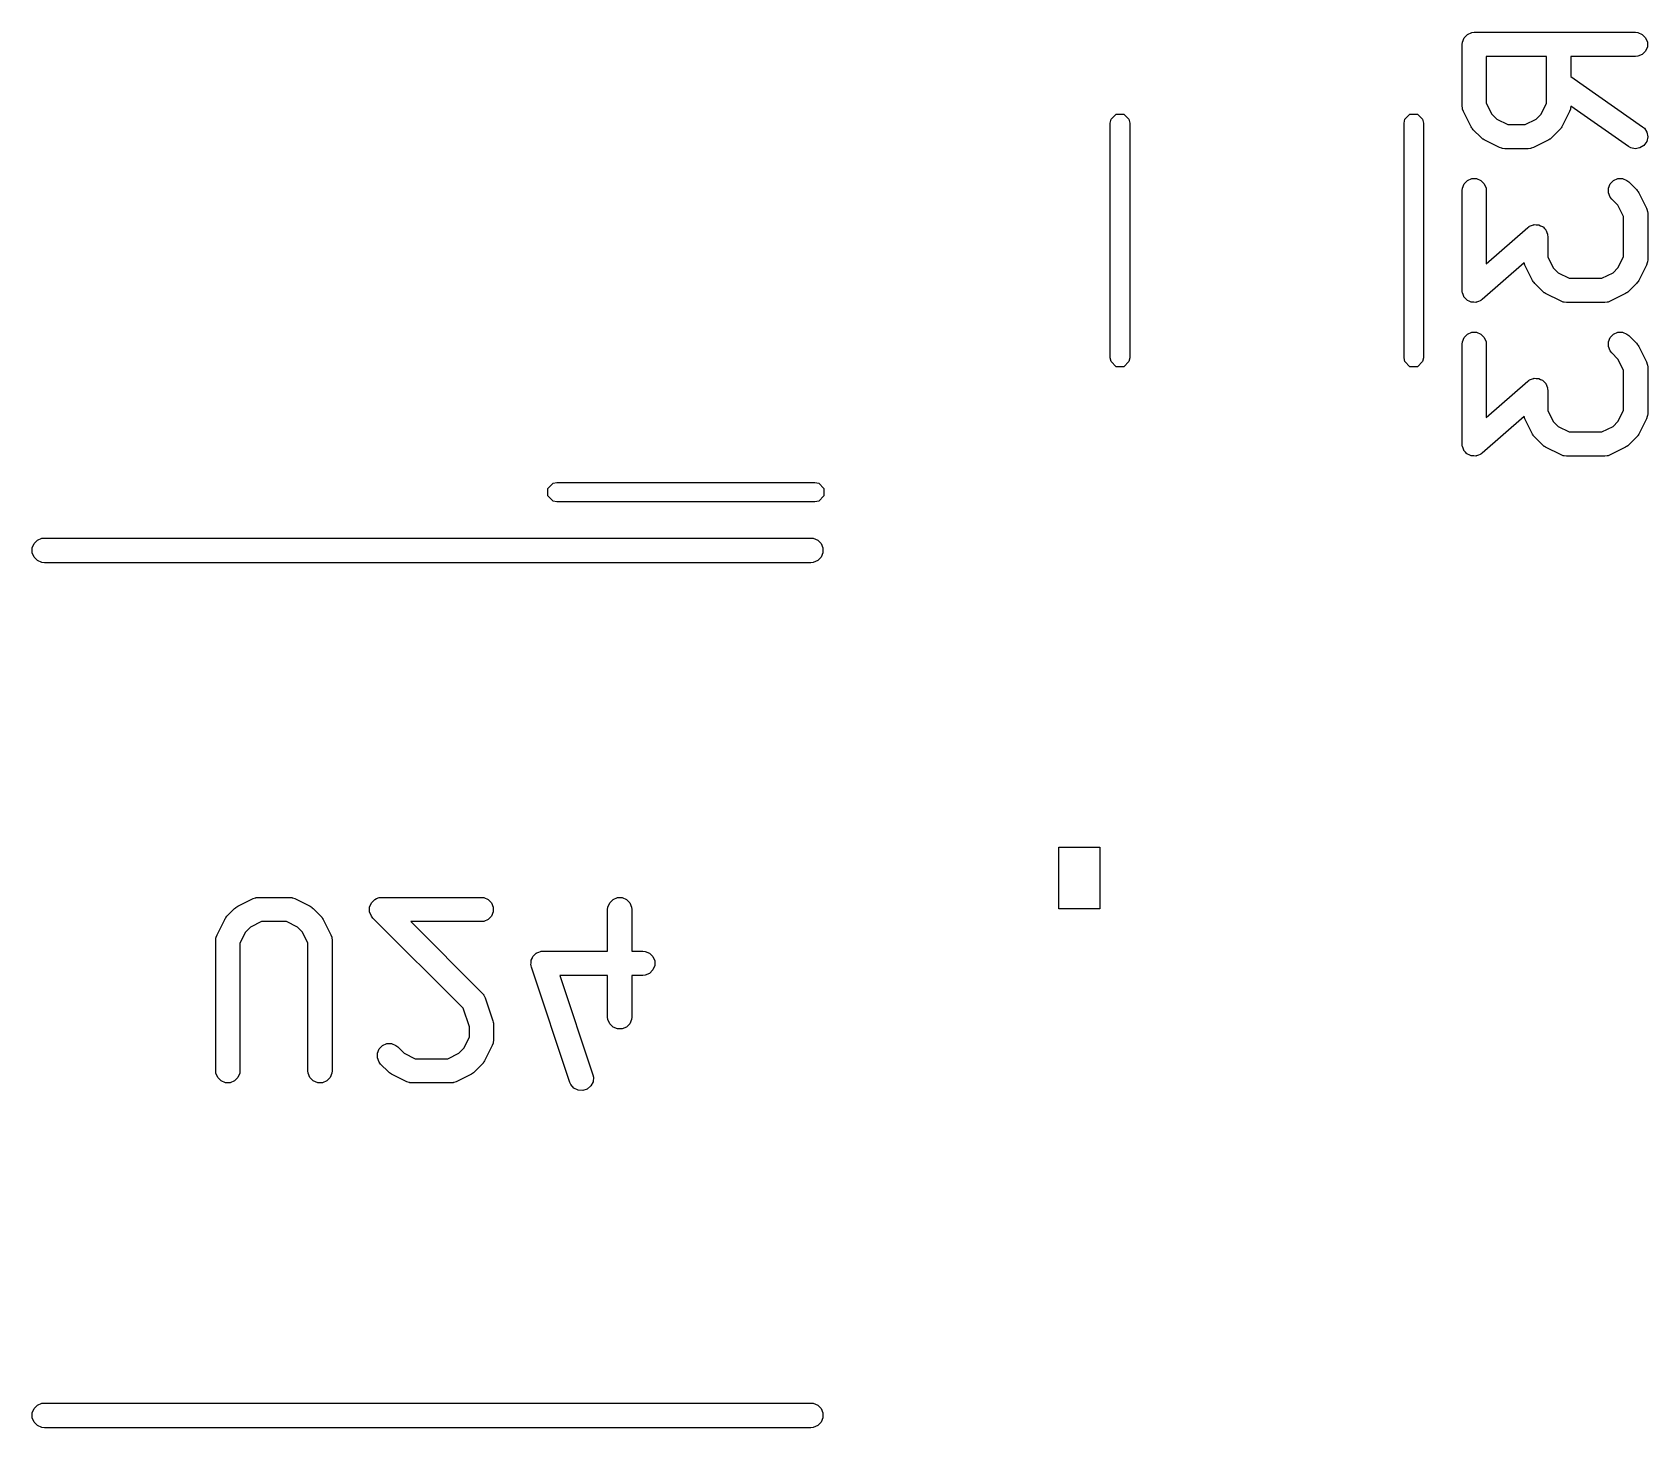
# Model space of a CAD drawing. Extents: x 3.99 to 8.09, y -5.39 to -1.7.
# Drawn here: x 6.0532 to 6.4472, y -4.8644 to -4.524 of the extents above; entities that cross this region are included whole.
import ezdxf

# ---------------------------------------------------------------- set-up
doc = ezdxf.new("R2010")
doc.units = 0
doc.header["$MEASUREMENT"] = 0
doc.layers.add('BLACK', color=7, linetype='CONTINUOUS')

msp = doc.modelspace()

# ---------------------------------------------------------------- linework, layer by layer
at = {"layer": 'BLACK', "linetype": 'CONTINUOUS'}
for p, q in [((6.40196, -4.527), (6.40202, -4.52642)), ((6.40196, -4.54199), (6.40196, -4.527)), ((6.40202, -4.52642), (6.40246, -4.52536)), ((6.40246, -4.52536), (6.40327, -4.52454)), ((6.40327, -4.52454), (6.40434, -4.5241)), ((6.40434, -4.5241), (6.40491, -4.52404)), ((6.40491, -4.52404), (6.44428, -4.52404)), ((6.44428, -4.52404), (6.44486, -4.5241)), ((6.44486, -4.5241), (6.44592, -4.52454)), ((6.44592, -4.52454), (6.44674, -4.52536)), ((6.44674, -4.52536), (6.44718, -4.52642)), ((6.44718, -4.52757), (6.44674, -4.52864)), ((6.44718, -4.52642), (6.44718, -4.52757)), ((6.42258, -4.52995), (6.40787, -4.52995)), ((6.40787, -4.52995), (6.40787, -4.5413)), ((6.42258, -4.5413), (6.42258, -4.52995)), ((6.44428, -4.52995), (6.42849, -4.52995)), ((6.42849, -4.52995), (6.42849, -4.53483)), ((6.44486, -4.52989), (6.44428, -4.52995)), ((6.44592, -4.52945), (6.44486, -4.52989)), ((6.44674, -4.52864), (6.44592, -4.52945)), ((6.42849, -4.53483), (6.44598, -4.54707)), ((6.40202, -4.54257), (6.40196, -4.54199)), ((6.40206, -4.54267), (6.40202, -4.54257)), ((6.40207, -4.54277), (6.40206, -4.54267)), ((6.40227, -4.54332), (6.40207, -4.54277)), ((6.40415, -4.54706), (6.40227, -4.54332)), ((6.40787, -4.5413), (6.40922, -4.544)), ((6.42124, -4.544), (6.42258, -4.5413)), ((6.42818, -4.54332), (6.4263, -4.54706)), ((6.42838, -4.54277), (6.42818, -4.54332)), ((6.42839, -4.54267), (6.42838, -4.54277)), ((6.42843, -4.54257), (6.42839, -4.54267)), ((6.42848, -4.54204), (6.42843, -4.54257)), ((6.44259, -4.55191), (6.42848, -4.54204)), ((6.31614, -4.54618), (6.31632, -4.54527)), ((6.31614, -4.60343), (6.31614, -4.54618)), ((6.31632, -4.54527), (6.3176, -4.544)), ((6.3176, -4.544), (6.31941, -4.544)), ((6.31941, -4.544), (6.32069, -4.54527)), ((6.32069, -4.54527), (6.32087, -4.54618)), ((6.32087, -4.54618), (6.32087, -4.60343)), ((6.3878, -4.54618), (6.38798, -4.54527)), ((6.3878, -4.60343), (6.3878, -4.54618)), ((6.38798, -4.54527), (6.38925, -4.544)), ((6.38925, -4.544), (6.39106, -4.544)), ((6.39106, -4.544), (6.39234, -4.54527)), ((6.39234, -4.54527), (6.39252, -4.54618)), ((6.39252, -4.54618), (6.39252, -4.60343)), ((6.4043, -4.54731), (6.40415, -4.54706)), ((6.40433, -4.54738), (6.4043, -4.54731)), ((6.4044, -4.54747), (6.40433, -4.54738)), ((6.40446, -4.54755), (6.4044, -4.54747)), ((6.40452, -4.54761), (6.40446, -4.54755)), ((6.40922, -4.544), (6.41041, -4.54519)), ((6.41041, -4.54519), (6.41311, -4.54654)), ((6.41311, -4.54654), (6.41734, -4.54654)), ((6.41734, -4.54654), (6.42004, -4.54519)), ((6.42004, -4.54519), (6.42124, -4.544)), ((6.42599, -4.54755), (6.42594, -4.54761)), ((6.42605, -4.54747), (6.42599, -4.54755)), ((6.42612, -4.54738), (6.42605, -4.54747)), ((6.42615, -4.54731), (6.42612, -4.54738)), ((6.4263, -4.54706), (6.42615, -4.54731)), ((6.44598, -4.54707), (6.44642, -4.54745)), ((6.44642, -4.54745), (6.44704, -4.54842)), ((6.4047, -4.54783), (6.40452, -4.54761)), ((6.40658, -4.54971), (6.4047, -4.54783)), ((6.4068, -4.54989), (6.40658, -4.54971)), ((6.40685, -4.54995), (6.4068, -4.54989)), ((6.40694, -4.55001), (6.40685, -4.54995)), ((6.40702, -4.55007), (6.40694, -4.55001)), ((6.4071, -4.5501), (6.40702, -4.55007)), ((6.40734, -4.55026), (6.4071, -4.5501)), ((6.41109, -4.55213), (6.40734, -4.55026)), ((6.42311, -4.55026), (6.41936, -4.55213)), ((6.42336, -4.5501), (6.42311, -4.55026)), ((6.42343, -4.55007), (6.42336, -4.5501)), ((6.42351, -4.55001), (6.42343, -4.55007)), ((6.4236, -4.54995), (6.42351, -4.55001)), ((6.42365, -4.54989), (6.4236, -4.54995)), ((6.42387, -4.54971), (6.42365, -4.54989)), ((6.42575, -4.54783), (6.42387, -4.54971)), ((6.42594, -4.54761), (6.42575, -4.54783)), ((6.44699, -4.55068), (6.44633, -4.55163)), ((6.44724, -4.54956), (6.44699, -4.55068)), ((6.44704, -4.54842), (6.44724, -4.54956)), ((6.41163, -4.55234), (6.41109, -4.55213)), ((6.41174, -4.55235), (6.41163, -4.55234)), ((6.41184, -4.55239), (6.41174, -4.55235)), ((6.41241, -4.55245), (6.41184, -4.55239)), ((6.41804, -4.55245), (6.41241, -4.55245)), ((6.41861, -4.55239), (6.41804, -4.55245)), ((6.41871, -4.55235), (6.41861, -4.55239)), ((6.41882, -4.55234), (6.41871, -4.55235)), ((6.41936, -4.55213), (6.41882, -4.55234)), ((6.4431, -4.5522), (6.44259, -4.55191)), ((6.44422, -4.55245), (6.4431, -4.5522)), ((6.44535, -4.55225), (6.44422, -4.55245)), ((6.44633, -4.55163), (6.44535, -4.55225)), ((6.40196, -4.56262), (6.40202, -4.56204)), ((6.40196, -4.58699), (6.40196, -4.56262)), ((6.40202, -4.56204), (6.40246, -4.56098)), ((6.40246, -4.56098), (6.40327, -4.56016)), ((6.40327, -4.56016), (6.40434, -4.55972)), ((6.40434, -4.55972), (6.40549, -4.55972)), ((6.40549, -4.55972), (6.40655, -4.56016)), ((6.40655, -4.56016), (6.40737, -4.56098)), ((6.40737, -4.56098), (6.40781, -4.56204)), ((6.40781, -4.56204), (6.40787, -4.56262)), ((6.40787, -4.56262), (6.40787, -4.58048)), ((6.43764, -4.56204), (6.43808, -4.56098)), ((6.43764, -4.56319), (6.43764, -4.56204)), ((6.43808, -4.56426), (6.43764, -4.56319)), ((6.43808, -4.56098), (6.43889, -4.56016)), ((6.43889, -4.56016), (6.43996, -4.55972)), ((6.43996, -4.55972), (6.44111, -4.55972)), ((6.44111, -4.55972), (6.44218, -4.56016)), ((6.44218, -4.56016), (6.44262, -4.56053)), ((6.44262, -4.56053), (6.4445, -4.5624)), ((6.4445, -4.5624), (6.44468, -4.56263)), ((6.44468, -4.56263), (6.44474, -4.56268)), ((6.44474, -4.56268), (6.4448, -4.56277)), ((6.4448, -4.56277), (6.44486, -4.56285)), ((6.44486, -4.56285), (6.44489, -4.56292)), ((6.44489, -4.56292), (6.44505, -4.56317)), ((6.44505, -4.56317), (6.44693, -4.56692)), ((6.43845, -4.56471), (6.43808, -4.56426)), ((6.43998, -4.56624), (6.43845, -4.56471)), ((6.44133, -4.56894), (6.43998, -4.56624)), ((6.44693, -4.56692), (6.44713, -4.56746)), ((6.41844, -4.57131), (6.41889, -4.57115)), ((6.41889, -4.57115), (6.41934, -4.57097)), ((6.41934, -4.57097), (6.41944, -4.57097)), ((6.41944, -4.57097), (6.41953, -4.57094)), ((6.41953, -4.57094), (6.42001, -4.57097)), ((6.42001, -4.57097), (6.42049, -4.57097)), ((6.42049, -4.57097), (6.42058, -4.57101)), ((6.42058, -4.57101), (6.42068, -4.57101)), ((6.42068, -4.57101), (6.42111, -4.57123)), ((6.42111, -4.57123), (6.42155, -4.57141)), ((6.44133, -4.57879), (6.44133, -4.56894)), ((6.44713, -4.56746), (6.44714, -4.56757)), ((6.44714, -4.56757), (6.44718, -4.56767)), ((6.44718, -4.56767), (6.44724, -4.56824)), ((6.44724, -4.56824), (6.44724, -4.57949)), ((6.40787, -4.58048), (6.41797, -4.57164)), ((6.41797, -4.57164), (6.41822, -4.57147)), ((6.41822, -4.57147), (6.41827, -4.57141)), ((6.41827, -4.57141), (6.41832, -4.57139)), ((6.41832, -4.57139), (6.41844, -4.57131)), ((6.42155, -4.57141), (6.42162, -4.57148)), ((6.42162, -4.57148), (6.42171, -4.57153)), ((6.42171, -4.57153), (6.42203, -4.57189)), ((6.42203, -4.57189), (6.42237, -4.57223)), ((6.42237, -4.57223), (6.42241, -4.57232)), ((6.42241, -4.57232), (6.42247, -4.57239)), ((6.42247, -4.57239), (6.42262, -4.57285)), ((6.42262, -4.57285), (6.42281, -4.57329)), ((6.42281, -4.57329), (6.42282, -4.57343)), ((6.42282, -4.57343), (6.42284, -4.57348)), ((6.42284, -4.57348), (6.42283, -4.57356)), ((6.42283, -4.57356), (6.42286, -4.57387)), ((6.42286, -4.57387), (6.42286, -4.57879)), ((6.42286, -4.57879), (6.42421, -4.58149)), ((6.43998, -4.58149), (6.44133, -4.57879)), ((6.41707, -4.58028), (6.40686, -4.58921)), ((6.41727, -4.58081), (6.41707, -4.58028)), ((6.41915, -4.58456), (6.41727, -4.58081)), ((6.42421, -4.58149), (6.42541, -4.58269)), ((6.42541, -4.58269), (6.42811, -4.58404)), ((6.43609, -4.58404), (6.43879, -4.58269)), ((6.43879, -4.58269), (6.43998, -4.58149)), ((6.44693, -4.58081), (6.44505, -4.58456)), ((6.44713, -4.58027), (6.44693, -4.58081)), ((6.44714, -4.58016), (6.44713, -4.58027)), ((6.44718, -4.58007), (6.44714, -4.58016)), ((6.44724, -4.57949), (6.44718, -4.58007)), ((6.40199, -4.58729), (6.40196, -4.58699)), ((6.4193, -4.58481), (6.41915, -4.58456)), ((6.41933, -4.58488), (6.4193, -4.58481)), ((6.4194, -4.58496), (6.41933, -4.58488)), ((6.41945, -4.58505), (6.4194, -4.58496)), ((6.41951, -4.5851), (6.41945, -4.58505)), ((6.4197, -4.58533), (6.41951, -4.5851)), ((6.42157, -4.5872), (6.4197, -4.58533)), ((6.42811, -4.58404), (6.43609, -4.58404)), ((6.4445, -4.58533), (6.44262, -4.5872)), ((6.44468, -4.5851), (6.4445, -4.58533)), ((6.44474, -4.58505), (6.44468, -4.5851)), ((6.4448, -4.58496), (6.44474, -4.58505)), ((6.44486, -4.58488), (6.4448, -4.58496)), ((6.44489, -4.58481), (6.44486, -4.58488)), ((6.44505, -4.58456), (6.44489, -4.58481)), ((6.40199, -4.58737), (6.40199, -4.58729)), ((6.402, -4.58742), (6.40199, -4.58737)), ((6.40202, -4.58757), (6.402, -4.58742)), ((6.4022, -4.58801), (6.40202, -4.58757)), ((6.40236, -4.58846), (6.4022, -4.58801)), ((6.40242, -4.58854), (6.40236, -4.58846)), ((6.40246, -4.58863), (6.40242, -4.58854)), ((6.4028, -4.58897), (6.40246, -4.58863)), ((6.40311, -4.58933), (6.4028, -4.58897)), ((6.4032, -4.58937), (6.40311, -4.58933)), ((6.40327, -4.58944), (6.4032, -4.58937)), ((6.40372, -4.58963), (6.40327, -4.58944)), ((6.40415, -4.58984), (6.40372, -4.58963)), ((6.40425, -4.58985), (6.40415, -4.58984)), ((6.40434, -4.58989), (6.40425, -4.58985)), ((6.40482, -4.58989), (6.40434, -4.58989)), ((6.4053, -4.58992), (6.40482, -4.58989)), ((6.40539, -4.58989), (6.4053, -4.58992)), ((6.40549, -4.58989), (6.40539, -4.58989)), ((6.40593, -4.5897), (6.40549, -4.58989)), ((6.40639, -4.58955), (6.40593, -4.5897)), ((6.4065, -4.58947), (6.40639, -4.58955)), ((6.40655, -4.58944), (6.4065, -4.58947)), ((6.40661, -4.58939), (6.40655, -4.58944)), ((6.40686, -4.58921), (6.40661, -4.58939)), ((6.4218, -4.58739), (6.42157, -4.5872)), ((6.42185, -4.58745), (6.4218, -4.58739)), ((6.42194, -4.5875), (6.42185, -4.58745)), ((6.42202, -4.58757), (6.42194, -4.5875)), ((6.42209, -4.5876), (6.42202, -4.58757)), ((6.42234, -4.58776), (6.42209, -4.5876)), ((6.42609, -4.58963), (6.42234, -4.58776)), ((6.42663, -4.58984), (6.42609, -4.58963)), ((6.42674, -4.58984), (6.42663, -4.58984)), ((6.42684, -4.58989), (6.42674, -4.58984)), ((6.42741, -4.58994), (6.42684, -4.58989)), ((6.43679, -4.58994), (6.42741, -4.58994)), ((6.43736, -4.58989), (6.43679, -4.58994)), ((6.43746, -4.58984), (6.43736, -4.58989)), ((6.43757, -4.58984), (6.43746, -4.58984)), ((6.43811, -4.58963), (6.43757, -4.58984)), ((6.44186, -4.58776), (6.43811, -4.58963)), ((6.4421, -4.5876), (6.44186, -4.58776)), ((6.44218, -4.58757), (6.4421, -4.5876)), ((6.44226, -4.5875), (6.44218, -4.58757)), ((6.44235, -4.58745), (6.44226, -4.5875)), ((6.4424, -4.58739), (6.44235, -4.58745)), ((6.44262, -4.5872), (6.4424, -4.58739)), ((6.40202, -4.59954), (6.40246, -4.59847)), ((6.40246, -4.59847), (6.40327, -4.59766)), ((6.40327, -4.59766), (6.40434, -4.59722)), ((6.40434, -4.59722), (6.40549, -4.59722)), ((6.40549, -4.59722), (6.40655, -4.59766)), ((6.40655, -4.59766), (6.40737, -4.59847)), ((6.40737, -4.59847), (6.40781, -4.59954)), ((6.43764, -4.59954), (6.43808, -4.59847)), ((6.43808, -4.59847), (6.43889, -4.59766)), ((6.43889, -4.59766), (6.43996, -4.59722)), ((6.43996, -4.59722), (6.44111, -4.59722)), ((6.44111, -4.59722), (6.44218, -4.59766)), ((6.44218, -4.59766), (6.44262, -4.59802)), ((6.44262, -4.59802), (6.4445, -4.5999)), ((6.40196, -4.60011), (6.40202, -4.59954)), ((6.40196, -4.62448), (6.40196, -4.60011)), ((6.40781, -4.59954), (6.40787, -4.60011)), ((6.40787, -4.60011), (6.40787, -4.61798)), ((6.43764, -4.60069), (6.43764, -4.59954)), ((6.43808, -4.60175), (6.43764, -4.60069)), ((6.43845, -4.6022), (6.43808, -4.60175)), ((6.43998, -4.60374), (6.43845, -4.6022)), ((6.4445, -4.5999), (6.44468, -4.60013)), ((6.44468, -4.60013), (6.44474, -4.60018)), ((6.44474, -4.60018), (6.4448, -4.60027)), ((6.4448, -4.60027), (6.44486, -4.60035)), ((6.44486, -4.60035), (6.44489, -4.60042)), ((6.44489, -4.60042), (6.44505, -4.60067)), ((6.44505, -4.60067), (6.44693, -4.60442)), ((6.31632, -4.60433), (6.31614, -4.60343)), ((6.3176, -4.60561), (6.31632, -4.60433)), ((6.31941, -4.60561), (6.3176, -4.60561)), ((6.32069, -4.60433), (6.31941, -4.60561)), ((6.32087, -4.60343), (6.32069, -4.60433)), ((6.38798, -4.60433), (6.3878, -4.60343)), ((6.38925, -4.60561), (6.38798, -4.60433)), ((6.39106, -4.60561), (6.38925, -4.60561)), ((6.39234, -4.60433), (6.39106, -4.60561)), ((6.39252, -4.60343), (6.39234, -4.60433)), ((6.44133, -4.60643), (6.43998, -4.60374)), ((6.44133, -4.61629), (6.44133, -4.60643)), ((6.44693, -4.60442), (6.44713, -4.60496)), ((6.44713, -4.60496), (6.44714, -4.60506)), ((6.44714, -4.60506), (6.44718, -4.60516)), ((6.44718, -4.60516), (6.44724, -4.60574)), ((6.44724, -4.60574), (6.44724, -4.61699)), ((6.40787, -4.61798), (6.41797, -4.60914)), ((6.41797, -4.60914), (6.41822, -4.60896)), ((6.41822, -4.60896), (6.41827, -4.60891)), ((6.41827, -4.60891), (6.41832, -4.60888)), ((6.41832, -4.60888), (6.41844, -4.6088)), ((6.41844, -4.6088), (6.41889, -4.60865)), ((6.41889, -4.60865), (6.41934, -4.60847)), ((6.41934, -4.60847), (6.41944, -4.60847)), ((6.41944, -4.60847), (6.41953, -4.60843)), ((6.41953, -4.60843), (6.42001, -4.60847)), ((6.42001, -4.60847), (6.42049, -4.60847)), ((6.42049, -4.60847), (6.42058, -4.6085)), ((6.42058, -4.6085), (6.42068, -4.60851)), ((6.42068, -4.60851), (6.42111, -4.60872)), ((6.42111, -4.60872), (6.42155, -4.60891)), ((6.42155, -4.60891), (6.42162, -4.60898)), ((6.42162, -4.60898), (6.42171, -4.60902)), ((6.42171, -4.60902), (6.42203, -4.60938)), ((6.42203, -4.60938), (6.42237, -4.60972)), ((6.42237, -4.60972), (6.42241, -4.60981)), ((6.42241, -4.60981), (6.42247, -4.60989)), ((6.42247, -4.60989), (6.42262, -4.61034)), ((6.42262, -4.61034), (6.42281, -4.61078)), ((6.42281, -4.61078), (6.42282, -4.61093)), ((6.42282, -4.61093), (6.42284, -4.61098)), ((6.42284, -4.61098), (6.42283, -4.61106)), ((6.42283, -4.61106), (6.42286, -4.61136)), ((6.42286, -4.61136), (6.42286, -4.61629)), ((6.41707, -4.61777), (6.40686, -4.62671)), ((6.41727, -4.61831), (6.41707, -4.61777)), ((6.41915, -4.62206), (6.41727, -4.61831)), ((6.42286, -4.61629), (6.42421, -4.61899)), ((6.43998, -4.61899), (6.44133, -4.61629)), ((6.44693, -4.61831), (6.44505, -4.62206)), ((6.44713, -4.61777), (6.44693, -4.61831)), ((6.44714, -4.61766), (6.44713, -4.61777)), ((6.44718, -4.61756), (6.44714, -4.61766)), ((6.44724, -4.61699), (6.44718, -4.61756)), ((6.4193, -4.6223), (6.41915, -4.62206)), ((6.41933, -4.62238), (6.4193, -4.6223)), ((6.4194, -4.62246), (6.41933, -4.62238)), ((6.41945, -4.62255), (6.4194, -4.62246)), ((6.42421, -4.61899), (6.42541, -4.62018)), ((6.42541, -4.62018), (6.42811, -4.62153)), ((6.42811, -4.62153), (6.43609, -4.62153)), ((6.43609, -4.62153), (6.43879, -4.62018)), ((6.43879, -4.62018), (6.43998, -4.61899)), ((6.4448, -4.62246), (6.44474, -4.62255)), ((6.44486, -4.62238), (6.4448, -4.62246)), ((6.44489, -4.6223), (6.44486, -4.62238)), ((6.44505, -4.62206), (6.44489, -4.6223)), ((6.40199, -4.62479), (6.40196, -4.62448)), ((6.40199, -4.62487), (6.40199, -4.62479)), ((6.402, -4.62492), (6.40199, -4.62487)), ((6.40202, -4.62506), (6.402, -4.62492)), ((6.4022, -4.6255), (6.40202, -4.62506)), ((6.40236, -4.62596), (6.4022, -4.6255)), ((6.40242, -4.62603), (6.40236, -4.62596)), ((6.40246, -4.62612), (6.40242, -4.62603)), ((6.4028, -4.62646), (6.40246, -4.62612)), ((6.41951, -4.6226), (6.41945, -4.62255)), ((6.4197, -4.62282), (6.41951, -4.6226)), ((6.42157, -4.6247), (6.4197, -4.62282)), ((6.4218, -4.62488), (6.42157, -4.6247)), ((6.42185, -4.62494), (6.4218, -4.62488)), ((6.42194, -4.625), (6.42185, -4.62494)), ((6.42202, -4.62506), (6.42194, -4.625)), ((6.42209, -4.62509), (6.42202, -4.62506)), ((6.42234, -4.62525), (6.42209, -4.62509)), ((6.42609, -4.62713), (6.42234, -4.62525)), ((6.44186, -4.62525), (6.43811, -4.62713)), ((6.4421, -4.62509), (6.44186, -4.62525)), ((6.44218, -4.62506), (6.4421, -4.62509)), ((6.44226, -4.625), (6.44218, -4.62506)), ((6.44235, -4.62494), (6.44226, -4.625)), ((6.4424, -4.62488), (6.44235, -4.62494)), ((6.44262, -4.6247), (6.4424, -4.62488)), ((6.4445, -4.62282), (6.44262, -4.6247)), ((6.44468, -4.6226), (6.4445, -4.62282)), ((6.44474, -4.62255), (6.44468, -4.6226)), ((6.40311, -4.62683), (6.4028, -4.62646)), ((6.4032, -4.62687), (6.40311, -4.62683)), ((6.40327, -4.62694), (6.4032, -4.62687)), ((6.40372, -4.62712), (6.40327, -4.62694)), ((6.40415, -4.62734), (6.40372, -4.62712)), ((6.40425, -4.62734), (6.40415, -4.62734)), ((6.40434, -4.62738), (6.40425, -4.62734)), ((6.40482, -4.62738), (6.40434, -4.62738)), ((6.4053, -4.62741), (6.40482, -4.62738)), ((6.40539, -4.62738), (6.4053, -4.62741)), ((6.40549, -4.62738), (6.40539, -4.62738)), ((6.40593, -4.6272), (6.40549, -4.62738)), ((6.40639, -4.62704), (6.40593, -4.6272)), ((6.4065, -4.62696), (6.40639, -4.62704)), ((6.40655, -4.62694), (6.4065, -4.62696)), ((6.40661, -4.62688), (6.40655, -4.62694)), ((6.40686, -4.62671), (6.40661, -4.62688)), ((6.42663, -4.62733), (6.42609, -4.62713)), ((6.42674, -4.62734), (6.42663, -4.62733)), ((6.42684, -4.62738), (6.42674, -4.62734)), ((6.42741, -4.62744), (6.42684, -4.62738)), ((6.43679, -4.62744), (6.42741, -4.62744)), ((6.43736, -4.62738), (6.43679, -4.62744)), ((6.43746, -4.62734), (6.43736, -4.62738)), ((6.43757, -4.62733), (6.43746, -4.62734)), ((6.43811, -4.62713), (6.43757, -4.62733)), ((6.17892, -4.63532), (6.1802, -4.63404)), ((6.1802, -4.63404), (6.1811, -4.63386)), ((6.1811, -4.63386), (6.2126, -4.63386)), ((6.2126, -4.63386), (6.24409, -4.63386)), ((6.24409, -4.63386), (6.245, -4.63404)), ((6.245, -4.63404), (6.24628, -4.63532)), ((6.17892, -4.63712), (6.17892, -4.63532)), ((6.1802, -4.6384), (6.17892, -4.63712)), ((6.24628, -4.63712), (6.245, -4.6384)), ((6.24628, -4.63532), (6.24628, -4.63712)), ((6.1811, -4.63858), (6.1802, -4.6384)), ((6.2126, -4.63858), (6.1811, -4.63858)), ((6.24409, -4.63858), (6.2126, -4.63858)), ((6.245, -4.6384), (6.24409, -4.63858)), ((6.05316, -4.64982), (6.05361, -4.64874)), ((6.05316, -4.65099), (6.05316, -4.64982)), ((6.05361, -4.64874), (6.05444, -4.64791)), ((6.05444, -4.64791), (6.05552, -4.64746)), ((6.05552, -4.64746), (6.05611, -4.64741)), ((6.05611, -4.64741), (6.24311, -4.64741)), ((6.24311, -4.64741), (6.24369, -4.64746)), ((6.24369, -4.64746), (6.24477, -4.64791)), ((6.24477, -4.64791), (6.2456, -4.64874)), ((6.2456, -4.64874), (6.24605, -4.64982)), ((6.24605, -4.64982), (6.24605, -4.65099)), ((6.05361, -4.65207), (6.05316, -4.65099)), ((6.05444, -4.6529), (6.05361, -4.65207)), ((6.05552, -4.65335), (6.05444, -4.6529)), ((6.05611, -4.65341), (6.05552, -4.65335)), ((6.24311, -4.65341), (6.05611, -4.65341)), ((6.24369, -4.65335), (6.24311, -4.65341)), ((6.24477, -4.6529), (6.24369, -4.65335)), ((6.2456, -4.65207), (6.24477, -4.6529)), ((6.24605, -4.65099), (6.2456, -4.65207)), ((6.30361, -4.73782), (6.30361, -4.72281)), ((6.30361, -4.72281), (6.31361, -4.72281)), ((6.31361, -4.72281), (6.31361, -4.73782)), ((6.10329, -4.73723), (6.10704, -4.73536)), ((6.10704, -4.73536), (6.10758, -4.73515)), ((6.10758, -4.73515), (6.10769, -4.73514)), ((6.10769, -4.73514), (6.10779, -4.7351)), ((6.10779, -4.7351), (6.10836, -4.73505)), ((6.10836, -4.73505), (6.11586, -4.73505)), ((6.11586, -4.73505), (6.11644, -4.7351)), ((6.11644, -4.7351), (6.11653, -4.73514)), ((6.11653, -4.73514), (6.11664, -4.73515)), ((6.11664, -4.73515), (6.11718, -4.73536)), ((6.11718, -4.73536), (6.12093, -4.73723)), ((6.13546, -4.73742), (6.1359, -4.73636)), ((6.1359, -4.73636), (6.13672, -4.73554)), ((6.13672, -4.73554), (6.13717, -4.73536)), ((6.13717, -4.73536), (6.13778, -4.7351)), ((6.13778, -4.7351), (6.13836, -4.73505)), ((6.13836, -4.73505), (6.16273, -4.73505)), ((6.16273, -4.73505), (6.16331, -4.7351)), ((6.16331, -4.7351), (6.16437, -4.73554)), ((6.16437, -4.73554), (6.16518, -4.73636)), ((6.16518, -4.73636), (6.16563, -4.73742)), ((6.19358, -4.73742), (6.19402, -4.73636)), ((6.19402, -4.73636), (6.19483, -4.73554)), ((6.19483, -4.73554), (6.1959, -4.7351)), ((6.1959, -4.7351), (6.19705, -4.7351)), ((6.19705, -4.7351), (6.19812, -4.73554)), ((6.19812, -4.73554), (6.19893, -4.73636)), ((6.19893, -4.73636), (6.19937, -4.73742)), ((6.09822, -4.74418), (6.1001, -4.74043)), ((6.1001, -4.74043), (6.10025, -4.74018)), ((6.10025, -4.74018), (6.10028, -4.74011)), ((6.10028, -4.74011), (6.10035, -4.74003)), ((6.10035, -4.74003), (6.1004, -4.73994)), ((6.1004, -4.73994), (6.10046, -4.73989)), ((6.10046, -4.73989), (6.10065, -4.73966)), ((6.10065, -4.73966), (6.10252, -4.73779)), ((6.10252, -4.73779), (6.10275, -4.7376)), ((6.10275, -4.7376), (6.1028, -4.73754)), ((6.1028, -4.73754), (6.10289, -4.73749)), ((6.10289, -4.73749), (6.10297, -4.73742)), ((6.10297, -4.73742), (6.10304, -4.73739)), ((6.10304, -4.73739), (6.10329, -4.73723)), ((6.12093, -4.73723), (6.12118, -4.73739)), ((6.12118, -4.73739), (6.12125, -4.73742)), ((6.12125, -4.73742), (6.12133, -4.73749)), ((6.12133, -4.73749), (6.12142, -4.73754)), ((6.12142, -4.73754), (6.12147, -4.7376)), ((6.12147, -4.7376), (6.1217, -4.73779)), ((6.1217, -4.73779), (6.12357, -4.73966)), ((6.12357, -4.73966), (6.12376, -4.73989)), ((6.12376, -4.73989), (6.12382, -4.73994)), ((6.12382, -4.73994), (6.12387, -4.74003)), ((6.12387, -4.74003), (6.12394, -4.74011)), ((6.12394, -4.74011), (6.12397, -4.74018)), ((6.12397, -4.74018), (6.12413, -4.74043)), ((6.12413, -4.74043), (6.126, -4.74418)), ((6.13546, -4.73858), (6.13546, -4.73742)), ((6.1359, -4.73964), (6.13546, -4.73858)), ((6.13627, -4.74009), (6.1359, -4.73964)), ((6.15827, -4.76209), (6.13627, -4.74009)), ((6.16437, -4.74045), (6.16331, -4.7409)), ((6.16518, -4.73964), (6.16437, -4.74045)), ((6.16563, -4.73858), (6.16518, -4.73964)), ((6.16563, -4.73742), (6.16563, -4.73858)), ((6.19352, -4.738), (6.19358, -4.73742)), ((6.19352, -4.74817), (6.19352, -4.738)), ((6.19937, -4.73742), (6.19943, -4.738)), ((6.19943, -4.738), (6.19943, -4.74817)), ((6.31361, -4.73782), (6.30361, -4.73782)), ((6.09801, -4.74472), (6.09822, -4.74418)), ((6.10516, -4.7435), (6.10382, -4.7462)), ((6.10636, -4.7423), (6.10516, -4.7435)), ((6.10906, -4.74095), (6.10636, -4.7423)), ((6.11516, -4.74095), (6.10906, -4.74095)), ((6.11786, -4.7423), (6.11516, -4.74095)), ((6.11906, -4.7435), (6.11786, -4.7423)), ((6.12041, -4.7462), (6.11906, -4.7435)), ((6.126, -4.74418), (6.12621, -4.74472)), ((6.16273, -4.74095), (6.14549, -4.74095)), ((6.14549, -4.74095), (6.16294, -4.75841)), ((6.16331, -4.7409), (6.16273, -4.74095)), ((6.09791, -4.7455), (6.09797, -4.74492)), ((6.09791, -4.77737), (6.09791, -4.7455)), ((6.09797, -4.74492), (6.09801, -4.74482)), ((6.09801, -4.74482), (6.09801, -4.74472)), ((6.10382, -4.7462), (6.10382, -4.77737)), ((6.12041, -4.77737), (6.12041, -4.7462)), ((6.12621, -4.74472), (6.12622, -4.74482)), ((6.12622, -4.74482), (6.12626, -4.74492)), ((6.12626, -4.74492), (6.12631, -4.7455)), ((6.12631, -4.7455), (6.12631, -4.77737)), ((6.17619, -4.74863), (6.17627, -4.74856)), ((6.17627, -4.74856), (6.17671, -4.74841)), ((6.17671, -4.74841), (6.17715, -4.74823)), ((6.17715, -4.74823), (6.1773, -4.74821)), ((6.1773, -4.74821), (6.17736, -4.74819)), ((6.17736, -4.74819), (6.17744, -4.7482)), ((6.17744, -4.7482), (6.17773, -4.74817)), ((6.17773, -4.74817), (6.19352, -4.74817)), ((6.19943, -4.74817), (6.2021, -4.74817)), ((6.2021, -4.74817), (6.20268, -4.74823)), ((6.20268, -4.74823), (6.20374, -4.74867)), ((6.1748, -4.75149), (6.17483, -4.75102)), ((6.17483, -4.75164), (6.1748, -4.75149)), ((6.17483, -4.75055), (6.17487, -4.75045)), ((6.17483, -4.75102), (6.17483, -4.75055)), ((6.17483, -4.7517), (6.17483, -4.75164)), ((6.17486, -4.75177), (6.17483, -4.7517)), ((6.17493, -4.75206), (6.17486, -4.75177)), ((6.17487, -4.75045), (6.17488, -4.75034)), ((6.17488, -4.75034), (6.17509, -4.74992)), ((6.1843, -4.78018), (6.17493, -4.75206)), ((6.17509, -4.74992), (6.17527, -4.74948)), ((6.17527, -4.74948), (6.17535, -4.74941)), ((6.17535, -4.74941), (6.1754, -4.74931)), ((6.1754, -4.74931), (6.17575, -4.749)), ((6.17575, -4.749), (6.17609, -4.74867)), ((6.17609, -4.74867), (6.17619, -4.74863)), ((6.20374, -4.74867), (6.20455, -4.74948)), ((6.20455, -4.74948), (6.205, -4.75055)), ((6.205, -4.7517), (6.20455, -4.75276)), ((6.205, -4.75055), (6.205, -4.7517)), ((6.19352, -4.75408), (6.18182, -4.75408)), ((6.18182, -4.75408), (6.1899, -4.77831)), ((6.19352, -4.76425), (6.19352, -4.75408)), ((6.2021, -4.75408), (6.19943, -4.75408)), ((6.19943, -4.75408), (6.19943, -4.76425)), ((6.20268, -4.75402), (6.2021, -4.75408)), ((6.20374, -4.75358), (6.20268, -4.75402)), ((6.20455, -4.75276), (6.20374, -4.75358)), ((6.16294, -4.75841), (6.16331, -4.75886)), ((6.16331, -4.75886), (6.16335, -4.75895)), ((6.16335, -4.75895), (6.16342, -4.75903)), ((6.16342, -4.75903), (6.16366, -4.75956)), ((6.16366, -4.75956), (6.16553, -4.76519)), ((6.15978, -4.7666), (6.15827, -4.76209)), ((6.19358, -4.76482), (6.19352, -4.76425)), ((6.19943, -4.76425), (6.19937, -4.76482)), ((6.15978, -4.76917), (6.15978, -4.7666)), ((6.16553, -4.76519), (6.1656, -4.76547)), ((6.1656, -4.76547), (6.16563, -4.76554)), ((6.16563, -4.76554), (6.16564, -4.76565)), ((6.16564, -4.76565), (6.16566, -4.76575)), ((6.16566, -4.76575), (6.16565, -4.76583)), ((6.16565, -4.76583), (6.16568, -4.76612)), ((6.16568, -4.76612), (6.16568, -4.76987)), ((6.19402, -4.76589), (6.19358, -4.76482)), ((6.19483, -4.7667), (6.19402, -4.76589)), ((6.1959, -4.76714), (6.19483, -4.7667)), ((6.19705, -4.76714), (6.1959, -4.76714)), ((6.19812, -4.7667), (6.19705, -4.76714)), ((6.19893, -4.76589), (6.19812, -4.7667)), ((6.19937, -4.76482), (6.19893, -4.76589)), ((6.13734, -4.77304), (6.13778, -4.77198)), ((6.13778, -4.77198), (6.13859, -4.77116)), ((6.13859, -4.77116), (6.13966, -4.77072)), ((6.13966, -4.77072), (6.14081, -4.77072)), ((6.14081, -4.77072), (6.14187, -4.77116)), ((6.14187, -4.77116), (6.14232, -4.77153)), ((6.14232, -4.77153), (6.14386, -4.77307)), ((6.15723, -4.77307), (6.15843, -4.77187)), ((6.15843, -4.77187), (6.15978, -4.76917)), ((6.16537, -4.77119), (6.1635, -4.77494)), ((6.16558, -4.77065), (6.16537, -4.77119)), ((6.16559, -4.77054), (6.16558, -4.77065)), ((6.16563, -4.77045), (6.16559, -4.77054)), ((6.16568, -4.76987), (6.16563, -4.77045)), ((6.13734, -4.7742), (6.13734, -4.77304)), ((6.13778, -4.77526), (6.13734, -4.7742)), ((6.13814, -4.77571), (6.13778, -4.77526)), ((6.14002, -4.77758), (6.13814, -4.77571)), ((6.14386, -4.77307), (6.14655, -4.77442)), ((6.14655, -4.77442), (6.15453, -4.77442)), ((6.15453, -4.77442), (6.15723, -4.77307)), ((6.16294, -4.77571), (6.16107, -4.77758)), ((6.16313, -4.77548), (6.16294, -4.77571)), ((6.16319, -4.77543), (6.16313, -4.77548)), ((6.16324, -4.77534), (6.16319, -4.77543)), ((6.16331, -4.77526), (6.16324, -4.77534)), ((6.16334, -4.77519), (6.16331, -4.77526)), ((6.1635, -4.77494), (6.16334, -4.77519)), ((6.09797, -4.77795), (6.09791, -4.77737)), ((6.09841, -4.77901), (6.09797, -4.77795)), ((6.09922, -4.77982), (6.09841, -4.77901)), ((6.10029, -4.78027), (6.09922, -4.77982)), ((6.1025, -4.77982), (6.10144, -4.78027)), ((6.10332, -4.77901), (6.1025, -4.77982)), ((6.10376, -4.77795), (6.10332, -4.77901)), ((6.10382, -4.77737), (6.10376, -4.77795)), ((6.12046, -4.77795), (6.12041, -4.77737)), ((6.1209, -4.77901), (6.12046, -4.77795)), ((6.12172, -4.77982), (6.1209, -4.77901)), ((6.12278, -4.78027), (6.12172, -4.77982)), ((6.125, -4.77982), (6.12394, -4.78027)), ((6.12581, -4.77901), (6.125, -4.77982)), ((6.12626, -4.77795), (6.12581, -4.77901)), ((6.12631, -4.77737), (6.12626, -4.77795)), ((6.14025, -4.77777), (6.14002, -4.77758)), ((6.1403, -4.77783), (6.14025, -4.77777)), ((6.14039, -4.77788), (6.1403, -4.77783)), ((6.14047, -4.77795), (6.14039, -4.77788)), ((6.14054, -4.77798), (6.14047, -4.77795)), ((6.14079, -4.77814), (6.14054, -4.77798)), ((6.14454, -4.78001), (6.14079, -4.77814)), ((6.14508, -4.78022), (6.14454, -4.78001)), ((6.15655, -4.78001), (6.15601, -4.78022)), ((6.1603, -4.77814), (6.15655, -4.78001)), ((6.16055, -4.77798), (6.1603, -4.77814)), ((6.16062, -4.77795), (6.16055, -4.77798)), ((6.1607, -4.77788), (6.16062, -4.77795)), ((6.16079, -4.77783), (6.1607, -4.77788)), ((6.16084, -4.77777), (6.16079, -4.77783)), ((6.16107, -4.77758), (6.16084, -4.77777)), ((6.18995, -4.78002), (6.18943, -4.78105)), ((6.1899, -4.77831), (6.19003, -4.77887)), ((6.19003, -4.77887), (6.18995, -4.78002)), ((6.10144, -4.78027), (6.10029, -4.78027)), ((6.12394, -4.78027), (6.12278, -4.78027)), ((6.14518, -4.78022), (6.14508, -4.78022)), ((6.14528, -4.78027), (6.14518, -4.78022)), ((6.14586, -4.78032), (6.14528, -4.78027)), ((6.15523, -4.78032), (6.14586, -4.78032)), ((6.15581, -4.78027), (6.15523, -4.78032)), ((6.1559, -4.78022), (6.15581, -4.78027)), ((6.15601, -4.78022), (6.1559, -4.78022)), ((6.18454, -4.78071), (6.1843, -4.78018)), ((6.18529, -4.78158), (6.18454, -4.78071)), ((6.18632, -4.78209), (6.18529, -4.78158)), ((6.18747, -4.78217), (6.18632, -4.78209)), ((6.18856, -4.78181), (6.18747, -4.78217)), ((6.18943, -4.78105), (6.18856, -4.78181)), ((6.05361, -4.85974), (6.05444, -4.85891)), ((6.05444, -4.85891), (6.05552, -4.85846)), ((6.05552, -4.85846), (6.05611, -4.85841)), ((6.05611, -4.85841), (6.24311, -4.85841)), ((6.24311, -4.85841), (6.24369, -4.85846)), ((6.24369, -4.85846), (6.24477, -4.85891)), ((6.24477, -4.85891), (6.2456, -4.85974)), ((6.05316, -4.86082), (6.05361, -4.85974)), ((6.05316, -4.86199), (6.05316, -4.86082)), ((6.05361, -4.86307), (6.05316, -4.86199)), ((6.2456, -4.85974), (6.24605, -4.86082)), ((6.24605, -4.86199), (6.2456, -4.86307)), ((6.24605, -4.86082), (6.24605, -4.86199)), ((6.05444, -4.8639), (6.05361, -4.86307)), ((6.05552, -4.86435), (6.05444, -4.8639)), ((6.05611, -4.86441), (6.05552, -4.86435)), ((6.24311, -4.86441), (6.05611, -4.86441)), ((6.24369, -4.86435), (6.24311, -4.86441)), ((6.24477, -4.8639), (6.24369, -4.86435)), ((6.2456, -4.86307), (6.24477, -4.8639))]:
    msp.add_line(p, q, dxfattribs=at)

doc.saveas('drawing.dxf')
